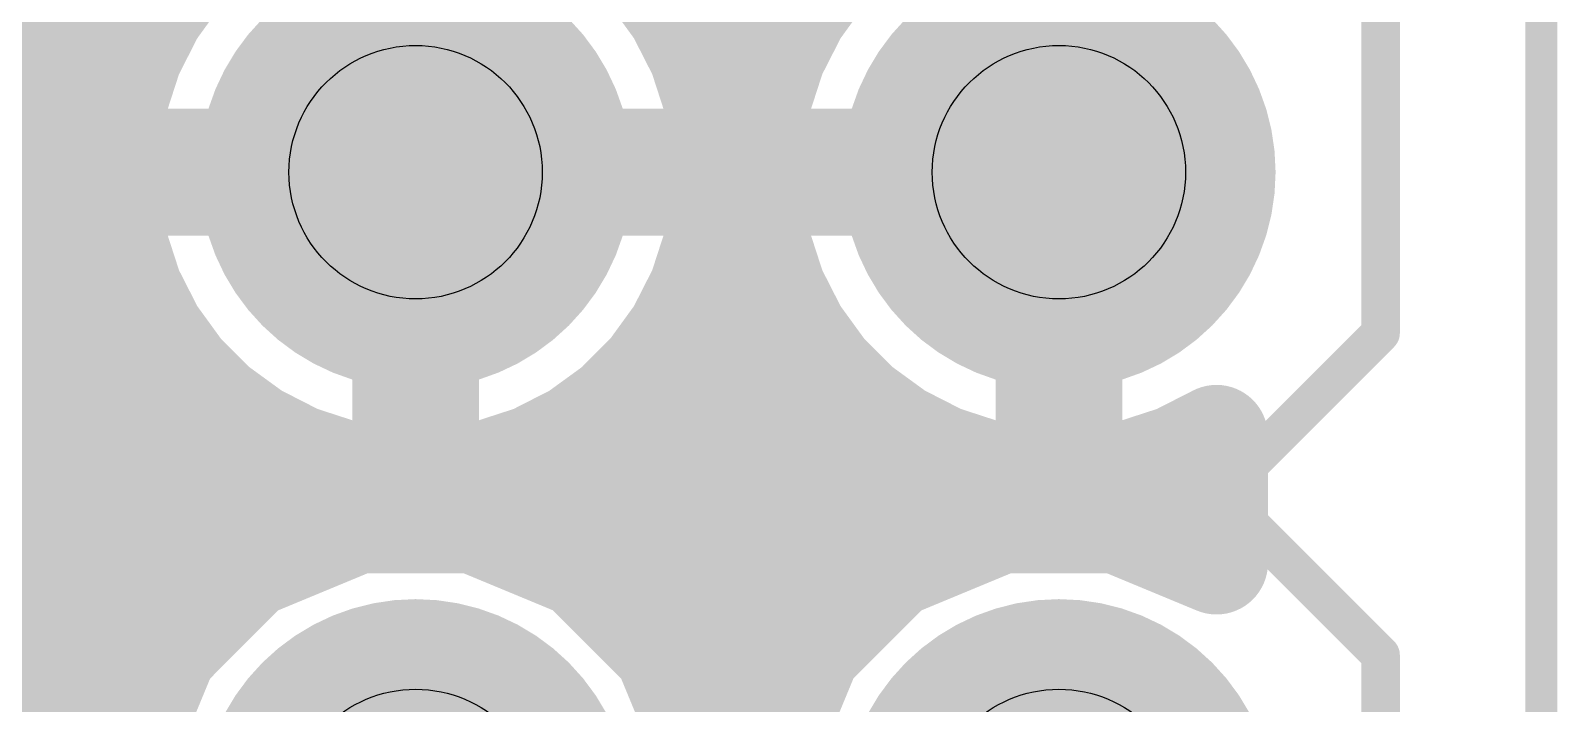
# Model space of a CAD drawing. Extents: x -0.1 to 54.7, y 0 to 86.4.
# Drawn here: x 48.64 to 54.67, y 70.29 to 72.95 of the extents above; entities that cross this region are included whole.
import ezdxf

# ---------------------------------------------------------------- set-up
doc = ezdxf.new("R2010")
doc.units = 0
for name, color, linetype in [('1', 22, 'CONTINUOUS'), ('16', 175, 'CONTINUOUS'), ('17', 82, 'CONTINUOUS'), ('20', 7, 'CONTINUOUS'), ('21', 253, 'CONTINUOUS'), ('29', 253, 'CONTINUOUS'), ('30', 253, 'CONTINUOUS'), ('44', 253, 'CONTINUOUS'), ('51', 253, 'CONTINUOUS')]:
    doc.layers.add(name, color=color, linetype=linetype)

# ---------------------------------------------------------------- blocks, each defined once
blk = doc.blocks.new('RECT')
blk.add_solid([(-0.5, -0.5), (0.5, -0.5), (-0.5, 0.5), (0.5, 0.5)])
blk = doc.blocks.new('ROUNDP')
at = {"const_width": 0.5}
blk.add_lwpolyline([(0, -0.25, 1), (0, 0.25, 1), (0, -0.25)], format="xyb", dxfattribs=at)

msp = doc.modelspace()

# ---------------------------------------------------------------- linework, layer by layer
at = {"layer": '1', "const_width": 0.4064}
for points in [[(50.1182, 72.4368), (50.1182, 73.6012)], [(50.2118, 73.6012), (50.2118, 72.4368)], [(52.6582, 72.4368), (52.6582, 73.6012)], [(52.7518, 73.6012), (52.7518, 72.4368)], [(49.2411, 73.179), (49.1291, 73.0248)], [(51.2009, 73.0248), (51.0889, 73.179)], [(51.7811, 73.179), (51.6691, 73.0248)], [(46.3296, 73.152), (49.2215, 73.152)], [(50.1182, 73.152), (50.2118, 73.152)], [(51.1085, 73.152), (51.7615, 73.152)], [(52.6582, 73.152), (52.7518, 73.152)], [(49.1291, 73.0248), (49.0425, 72.8549)], [(51.2875, 72.8549), (51.2009, 73.0248)], [(51.6691, 73.0248), (51.5825, 72.8549)], [(49.0425, 72.8549), (48.9836, 72.6736)], [(51.3464, 72.6736), (51.2875, 72.8549)], [(51.5825, 72.8549), (51.5236, 72.6736)], [(46.3296, 72.7456), (49.007, 72.7456)], [(50.1182, 72.7456), (50.2118, 72.7456)], [(51.323, 72.7456), (51.547, 72.7456)], [(52.6582, 72.7456), (52.7518, 72.7456)], [(48.9836, 72.6736), (48.9538, 72.4853)], [(51.3762, 72.4853), (51.3464, 72.6736)], [(51.5236, 72.6736), (51.4938, 72.4853)], [(48.9538, 72.4853), (48.9538, 72.4368)], [(51.3762, 72.4368), (51.3762, 72.4853)], [(51.4938, 72.4853), (51.4938, 72.4368)], [(48.9538, 72.4368), (50.1182, 72.4368)], [(50.2118, 72.4368), (50.1182, 72.4368)], [(50.1182, 72.4368), (50.1182, 72.3432)], [(50.2118, 72.3432), (50.2118, 72.4368)], [(50.2118, 72.4368), (51.3762, 72.4368)], [(51.4938, 72.4368), (52.6582, 72.4368)], [(52.7518, 72.4368), (52.6582, 72.4368)], [(52.6582, 72.4368), (52.6582, 72.3432)], [(46.3296, 72.3392), (48.9538, 72.3392)], [(50.1182, 72.3432), (48.9538, 72.3432)], [(48.9538, 72.3432), (48.9538, 72.2947)], [(50.1182, 71.1788), (50.1182, 72.3432)], [(50.1182, 72.3432), (50.2118, 72.3432)], [(50.1182, 72.3392), (50.2118, 72.3392)], [(50.2118, 72.3432), (50.2118, 71.1788)], [(51.3762, 72.3432), (50.2118, 72.3432)], [(51.3762, 72.2947), (51.3762, 72.3432)], [(51.3762, 72.3392), (51.4938, 72.3392)], [(52.6582, 72.3432), (51.4938, 72.3432)], [(51.4938, 72.3432), (51.4938, 72.2947)], [(52.6582, 71.1788), (52.6582, 72.3432)], [(52.6582, 72.3432), (52.7518, 72.3432)], [(52.6582, 72.3392), (52.7518, 72.3392)], [(52.7518, 72.3432), (52.7518, 71.1788)], [(48.9538, 72.2947), (48.9836, 72.1064)], [(51.3464, 72.1064), (51.3762, 72.2947)], [(51.4938, 72.2947), (51.5236, 72.1064)], [(48.9836, 72.1064), (49.0425, 71.9251)], [(51.2875, 71.9251), (51.3464, 72.1064)], [(51.5236, 72.1064), (51.5825, 71.9251)], [(46.3296, 71.9328), (49.04, 71.9328)], [(49.0425, 71.9251), (49.1291, 71.7552)], [(50.1182, 71.9328), (50.2118, 71.9328)], [(51.2009, 71.7552), (51.2875, 71.9251)], [(51.29, 71.9328), (51.58, 71.9328)], [(51.5825, 71.9251), (51.6691, 71.7552)], [(52.6582, 71.9328), (52.7518, 71.9328)], [(49.1291, 71.7552), (49.2411, 71.601)], [(51.0889, 71.601), (51.2009, 71.7552)], [(51.6691, 71.7552), (51.7811, 71.601)], [(49.2411, 71.601), (49.376, 71.4661)], [(50.954, 71.4661), (51.0889, 71.601)], [(51.7811, 71.601), (51.916, 71.4661)], [(46.3296, 71.5264), (49.3157, 71.5264)], [(50.1182, 71.5264), (50.2118, 71.5264)], [(51.0143, 71.5264), (51.8557, 71.5264)], [(52.6582, 71.5264), (52.7518, 71.5264)], [(49.376, 71.4661), (49.5302, 71.3541)], [(50.7998, 71.3541), (50.954, 71.4661)], [(51.916, 71.4661), (52.0702, 71.3541)], [(49.5302, 71.3541), (49.7001, 71.2675)], [(50.6299, 71.2675), (50.7998, 71.3541)], [(52.0702, 71.3541), (52.2401, 71.2675)], [(53.1699, 71.2675), (53.3273, 71.3477)], [(53.3273, 71.3477), (53.3273, 70.8482)], [(49.7001, 71.2675), (49.8814, 71.2086)], [(50.4486, 71.2086), (50.6299, 71.2675)], [(52.2401, 71.2675), (52.4214, 71.2086)], [(52.9886, 71.2086), (53.1699, 71.2675)], [(49.8814, 71.2086), (50.0697, 71.1788)], [(50.2603, 71.1788), (50.4486, 71.2086)], [(52.4214, 71.2086), (52.6097, 71.1788)], [(52.8003, 71.1788), (52.9886, 71.2086)], [(46.3296, 71.12), (53.3273, 71.12)], [(50.0697, 71.1788), (50.1182, 71.1788)], [(50.2118, 71.1788), (50.2603, 71.1788)], [(52.6097, 71.1788), (52.6582, 71.1788)], [(52.7518, 71.1788), (52.8003, 71.1788)], [(49.9342, 71.0104), (49.5077, 70.8337)], [(50.3958, 71.0104), (49.9342, 71.0104)], [(50.8223, 70.8337), (50.3958, 71.0104)], [(52.4742, 71.0104), (52.0477, 70.8337)], [(52.9358, 71.0104), (52.4742, 71.0104)], [(53.3273, 70.8482), (52.9358, 71.0104)], [(49.5077, 70.8337), (49.1813, 70.5073)], [(51.1487, 70.5073), (50.8223, 70.8337)], [(52.0477, 70.8337), (51.7213, 70.5073)], [(46.3296, 70.7136), (49.3875, 70.7136)], [(50.9425, 70.7136), (51.9275, 70.7136)], [(49.1813, 70.5073), (49.0046, 70.0808)], [(51.3254, 70.0808), (51.1487, 70.5073)], [(51.7213, 70.5073), (51.5446, 70.0808)], [(46.3296, 70.3072), (49.0984, 70.3072)], [(51.2316, 70.3072), (51.6384, 70.3072)]]:
    msp.add_lwpolyline(points, dxfattribs=at)
at = {"layer": '1', "const_width": 0.2032}
for points in [[(49.2215, 73.0504, 1), (49.2215, 73.2536)], [(50.1182, 73.2536, 1), (50.1182, 73.0504)], [(50.2118, 73.0504, 1), (50.2118, 73.2536)], [(51.1085, 73.2536, 1), (51.1085, 73.0504)], [(51.7615, 73.0504, 1), (51.7615, 73.2536)], [(52.6582, 73.2536, 1), (52.6582, 73.0504)], [(52.7518, 73.0504, 1), (52.7518, 73.2536)], [(49.2196, 72.9787, 1), (49.0386, 73.0709)], [(51.2914, 73.0709, 1), (51.1104, 72.9787)], [(51.7596, 72.9787, 1), (51.5786, 73.0709)], [(49.0469, 73.0845, 1), (49.2113, 72.9651)], [(51.1187, 72.9651, 1), (51.2831, 73.0845)], [(51.5869, 73.0845, 1), (51.7513, 72.9651)], [(49.1392, 72.8235, 1), (48.9459, 72.8863)], [(51.3841, 72.8863, 1), (51.1908, 72.8235)], [(51.6792, 72.8235, 1), (51.4859, 72.8863)], [(48.952, 72.9011, 1), (49.1331, 72.8088)], [(51.1969, 72.8088, 1), (51.378, 72.9011)], [(51.492, 72.9011, 1), (51.6731, 72.8088)], [(49.007, 72.644, 1), (49.007, 72.8472)], [(50.1182, 72.8472, 1), (50.1182, 72.644)], [(50.2118, 72.644, 1), (50.2118, 72.8472)], [(51.323, 72.8472, 1), (51.323, 72.644)], [(51.547, 72.644, 1), (51.547, 72.8472)], [(52.6582, 72.8472, 1), (52.6582, 72.644)], [(52.7518, 72.644, 1), (52.7518, 72.8472)], [(49.084, 72.6577, 1), (48.8833, 72.6895)], [(51.4467, 72.6895, 1), (51.246, 72.6577)], [(51.624, 72.6577, 1), (51.4233, 72.6895)], [(48.887, 72.705, 1), (49.0803, 72.6422)], [(51.2497, 72.6422, 1), (51.443, 72.705)], [(51.427, 72.705, 1), (51.6203, 72.6422)], [(49.0554, 72.4853, 1), (48.8522, 72.4853)], [(51.4778, 72.4853, 1), (51.2746, 72.4853)], [(51.5954, 72.4853, 1), (51.3922, 72.4853)], [(48.9538, 72.5384, 1), (48.9538, 72.3352)], [(48.8535, 72.5012, 1), (49.0541, 72.4694)], [(50.1182, 72.5384, 1), (50.1182, 72.3352)], [(50.2198, 72.4368, 1), (50.0166, 72.4368)], [(50.3134, 72.4368, 1), (50.1102, 72.4368)], [(50.2118, 72.5384, 1), (50.2118, 72.3352)], [(50.1182, 72.3352, 1), (50.1182, 72.5384)], [(50.2118, 72.3352, 1), (50.2118, 72.5384)], [(51.2758, 72.4694, 1), (51.4765, 72.5012)], [(51.3762, 72.3352, 1), (51.3762, 72.5384)], [(51.4938, 72.5384, 1), (51.4938, 72.3352)], [(51.3935, 72.5012, 1), (51.5941, 72.4694)], [(52.6582, 72.5384, 1), (52.6582, 72.3352)], [(52.7598, 72.4368, 1), (52.5566, 72.4368)], [(52.6582, 72.3352, 1), (52.6582, 72.5384)], [(52.7518, 72.3352, 1), (52.7518, 72.5384)], [(48.9538, 72.4448, 1), (48.9538, 72.2416)], [(49.0554, 72.3432, 1), (48.8522, 72.3432)], [(48.8522, 72.4368, 1), (49.0554, 72.4368)], [(48.9538, 72.2376, 1), (48.9538, 72.4408)], [(50.2198, 72.3432, 1), (50.0166, 72.3432)], [(50.1182, 72.4448, 1), (50.1182, 72.2416)], [(50.1182, 72.4408, 1), (50.1182, 72.2376)], [(50.0166, 72.4368, 1), (50.2198, 72.4368)], [(50.3134, 72.3432, 1), (50.1102, 72.3432)], [(50.2118, 72.4448, 1), (50.2118, 72.2416)], [(50.1102, 72.4368, 1), (50.3134, 72.4368)], [(50.1182, 72.2416, 1), (50.1182, 72.4448)], [(50.2118, 72.2416, 1), (50.2118, 72.4448)], [(50.2118, 72.2376, 1), (50.2118, 72.4408)], [(51.4778, 72.3432, 1), (51.2746, 72.3432)], [(51.3762, 72.4408, 1), (51.3762, 72.2376)], [(51.2746, 72.4368, 1), (51.4778, 72.4368)], [(51.3762, 72.2416, 1), (51.3762, 72.4448)], [(51.4938, 72.4448, 1), (51.4938, 72.2416)], [(51.5954, 72.3432, 1), (51.3922, 72.3432)], [(51.3922, 72.4368, 1), (51.5954, 72.4368)], [(51.4938, 72.2376, 1), (51.4938, 72.4408)], [(52.7598, 72.3432, 1), (52.5566, 72.3432)], [(52.6582, 72.4448, 1), (52.6582, 72.2416)], [(52.6582, 72.4408, 1), (52.6582, 72.2376)], [(52.5566, 72.4368, 1), (52.7598, 72.4368)], [(52.8534, 72.3432, 1), (52.6502, 72.3432)], [(52.6502, 72.4368, 1), (52.8534, 72.4368)], [(52.6582, 72.2416, 1), (52.6582, 72.4448)], [(52.7518, 72.2416, 1), (52.7518, 72.4448)], [(52.7518, 72.2376, 1), (52.7518, 72.4408)], [(49.0541, 72.3106, 1), (48.8535, 72.2788)], [(51.4765, 72.2788, 1), (51.2758, 72.3106)], [(51.5941, 72.3106, 1), (51.3935, 72.2788)], [(50.0166, 72.3432, 1), (50.2198, 72.3432)], [(50.1102, 72.3432, 1), (50.3134, 72.3432)], [(52.5566, 72.3432, 1), (52.7598, 72.3432)], [(48.8522, 72.2947, 1), (49.0554, 72.2947)], [(51.2746, 72.2947, 1), (51.4778, 72.2947)], [(51.3922, 72.2947, 1), (51.5954, 72.2947)], [(49.0803, 72.1378, 1), (48.887, 72.075)], [(51.443, 72.075, 1), (51.2497, 72.1378)], [(51.6203, 72.1378, 1), (51.427, 72.075)], [(48.8833, 72.0905, 1), (49.084, 72.1223)], [(51.246, 72.1223, 1), (51.4467, 72.0905)], [(51.4233, 72.0905, 1), (51.624, 72.1223)], [(49.1331, 71.9712, 1), (48.952, 71.8789)], [(49.04, 71.8312, 1), (49.04, 72.0344)], [(50.1182, 72.0344, 1), (50.1182, 71.8312)], [(50.2118, 71.8312, 1), (50.2118, 72.0344)], [(51.29, 72.0344, 1), (51.29, 71.8312)], [(51.378, 71.8789, 1), (51.1969, 71.9712)], [(51.6731, 71.9712, 1), (51.492, 71.8789)], [(51.58, 71.8312, 1), (51.58, 72.0344)], [(52.6582, 72.0344, 1), (52.6582, 71.8312)], [(52.7518, 71.8312, 1), (52.7518, 72.0344)], [(48.9459, 71.8937, 1), (49.1392, 71.9565)], [(51.1908, 71.9565, 1), (51.3841, 71.8937)], [(51.4859, 71.8937, 1), (51.6792, 71.9565)], [(49.2113, 71.8149, 1), (49.0469, 71.6955)], [(51.2831, 71.6955, 1), (51.1187, 71.8149)], [(51.7513, 71.8149, 1), (51.5869, 71.6955)], [(49.0386, 71.7091, 1), (49.2196, 71.8013)], [(51.1104, 71.8013, 1), (51.2914, 71.7091)], [(51.5786, 71.7091, 1), (51.7596, 71.8013)], [(49.313, 71.6728, 1), (49.1693, 71.5291)], [(49.159, 71.5412, 1), (49.3233, 71.6607)], [(51.0067, 71.6607, 1), (51.171, 71.5412)], [(51.1607, 71.5291, 1), (51.017, 71.6728)], [(51.853, 71.6728, 1), (51.7093, 71.5291)], [(51.699, 71.5412, 1), (51.8633, 71.6607)], [(49.3157, 71.4248, 1), (49.3157, 71.628)], [(50.1182, 71.628, 1), (50.1182, 71.4248)], [(50.2118, 71.4248, 1), (50.2118, 71.628)], [(51.0143, 71.628, 1), (51.0143, 71.4248)], [(51.8557, 71.4248, 1), (51.8557, 71.628)], [(52.6582, 71.628, 1), (52.6582, 71.4248)], [(52.7518, 71.4248, 1), (52.7518, 71.628)], [(49.4357, 71.5483, 1), (49.3162, 71.384)], [(49.3041, 71.3943, 1), (49.4478, 71.538)], [(50.8822, 71.538, 1), (51.0259, 71.3943)], [(51.0138, 71.384, 1), (50.8943, 71.5483)], [(51.9757, 71.5483, 1), (51.8562, 71.384)], [(51.8441, 71.3943, 1), (51.9878, 71.538)], [(49.5763, 71.4446, 1), (49.4841, 71.2636)], [(49.4705, 71.2719, 1), (49.5899, 71.4363)], [(50.7401, 71.4363, 1), (50.8595, 71.2719)], [(50.8459, 71.2636, 1), (50.7537, 71.4446)], [(52.1163, 71.4446, 1), (52.0241, 71.2636)], [(52.0105, 71.2719, 1), (52.1299, 71.4363)], [(53.4289, 71.3477, 1), (53.2257, 71.3477)], [(53.3734, 71.2572, 1), (53.2812, 71.4382)], [(49.7315, 71.3642, 1), (49.6687, 71.1709)], [(49.6539, 71.177, 1), (49.7462, 71.3581)], [(50.5838, 71.3581, 1), (50.6761, 71.177)], [(50.6613, 71.1709, 1), (50.5985, 71.3642)], [(52.2715, 71.3642, 1), (52.2087, 71.1709)], [(52.1939, 71.177, 1), (52.2862, 71.3581)], [(53.1238, 71.3581, 1), (53.2161, 71.177)], [(53.2013, 71.1709, 1), (53.1385, 71.3642)], [(49.8973, 71.309, 1), (49.8655, 71.1083)], [(49.85, 71.112, 1), (49.9128, 71.3053)], [(50.4172, 71.3053, 1), (50.48, 71.112)], [(50.4645, 71.1083, 1), (50.4327, 71.309)], [(52.4373, 71.309, 1), (52.4055, 71.1083)], [(52.39, 71.112, 1), (52.4528, 71.3053)], [(52.9572, 71.3053, 1), (53.02, 71.112)], [(53.0045, 71.1083, 1), (52.9727, 71.309)], [(50.0697, 71.2804, 1), (50.0697, 71.0772)], [(50.0538, 71.0785, 1), (50.0856, 71.2791)], [(50.2118, 71.2804, 1), (50.2118, 71.0772)], [(50.1182, 71.0772, 1), (50.1182, 71.2804)], [(50.2444, 71.2791, 1), (50.2762, 71.0785)], [(50.2603, 71.0772, 1), (50.2603, 71.2804)], [(52.6097, 71.2804, 1), (52.6097, 71.0772)], [(52.5938, 71.0785, 1), (52.6256, 71.2791)], [(52.7518, 71.2804, 1), (52.7518, 71.0772)], [(52.6582, 71.0772, 1), (52.6582, 71.2804)], [(52.7844, 71.2791, 1), (52.8162, 71.0785)], [(52.8003, 71.0772, 1), (52.8003, 71.2804)], [(53.3273, 71.0184, 1), (53.3273, 71.2216)], [(50.0166, 71.1788, 1), (50.2198, 71.1788)], [(50.1102, 71.1788, 1), (50.3134, 71.1788)], [(52.5566, 71.1788, 1), (52.7598, 71.1788)], [(52.6502, 71.1788, 1), (52.8534, 71.1788)], [(49.9342, 71.112, 1), (49.9342, 70.9088)], [(49.9731, 70.9165, 1), (49.8953, 71.1043)], [(50.4347, 71.1043, 1), (50.3569, 70.9165)], [(50.3958, 70.9088, 1), (50.3958, 71.112)], [(52.4742, 71.112, 1), (52.4742, 70.9088)], [(52.5131, 70.9165, 1), (52.4353, 71.1043)], [(52.9747, 71.1043, 1), (52.8969, 70.9165)], [(52.9358, 70.9088, 1), (52.9358, 71.112)], [(49.4688, 70.9276, 1), (49.5466, 70.7399)], [(49.5795, 70.7619, 1), (49.4358, 70.9056)], [(50.8942, 70.9056, 1), (50.7505, 70.7619)], [(50.7834, 70.7399, 1), (50.8612, 70.9276)], [(52.0088, 70.9276, 1), (52.0866, 70.7399)], [(52.1195, 70.7619, 1), (51.9758, 70.9056)], [(53.2884, 70.7544, 1), (53.3662, 70.9421)], [(49.3875, 70.612, 1), (49.3875, 70.8152)], [(50.9425, 70.8152, 1), (50.9425, 70.612)], [(51.9275, 70.612, 1), (51.9275, 70.8152)], [(53.2257, 70.8482, 1), (53.4289, 70.8482)], [(49.1094, 70.5792, 1), (49.2531, 70.4355)], [(49.2751, 70.4684, 1), (49.0874, 70.5462)], [(51.2426, 70.5462, 1), (51.0549, 70.4684)], [(51.0769, 70.4355, 1), (51.2206, 70.5792)], [(51.6494, 70.5792, 1), (51.7931, 70.4355)], [(51.8151, 70.4684, 1), (51.6274, 70.5462)], [(49.0984, 70.2056, 1), (49.0984, 70.4088)], [(51.2316, 70.4088, 1), (51.2316, 70.2056)], [(51.6384, 70.2056, 1), (51.6384, 70.4088)]]:
    msp.add_lwpolyline(points, format="xyb", dxfattribs=at)
at = {"layer": '16', "const_width": 0.4064}
for points in [[(50.1182, 72.4368), (50.1182, 73.6012)], [(50.2118, 73.6012), (50.2118, 72.4368)], [(52.6582, 72.4368), (52.6582, 73.6012)], [(52.7518, 73.6012), (52.7518, 72.4368)], [(49.2411, 73.179), (49.1291, 73.0248)], [(51.2009, 73.0248), (51.0889, 73.179)], [(51.7811, 73.179), (51.6691, 73.0248)], [(45.0596, 73.152), (49.2215, 73.152)], [(50.1182, 73.152), (50.2118, 73.152)], [(51.1085, 73.152), (51.7615, 73.152)], [(52.6582, 73.152), (52.7518, 73.152)], [(49.1291, 73.0248), (49.0425, 72.8549)], [(51.2875, 72.8549), (51.2009, 73.0248)], [(51.6691, 73.0248), (51.5825, 72.8549)], [(49.0425, 72.8549), (48.9836, 72.6736)], [(51.3464, 72.6736), (51.2875, 72.8549)], [(51.5825, 72.8549), (51.5236, 72.6736)], [(45.0596, 72.7456), (49.007, 72.7456)], [(50.1182, 72.7456), (50.2118, 72.7456)], [(51.323, 72.7456), (51.547, 72.7456)], [(52.6582, 72.7456), (52.7518, 72.7456)], [(48.9836, 72.6736), (48.9538, 72.4853)], [(51.3762, 72.4853), (51.3464, 72.6736)], [(51.5236, 72.6736), (51.4938, 72.4853)], [(48.9538, 72.4853), (48.9538, 72.4368)], [(51.3762, 72.4368), (51.3762, 72.4853)], [(51.4938, 72.4853), (51.4938, 72.4368)], [(48.9538, 72.4368), (50.1182, 72.4368)], [(50.2118, 72.4368), (50.1182, 72.4368)], [(50.1182, 72.4368), (50.1182, 72.3432)], [(50.2118, 72.3432), (50.2118, 72.4368)], [(50.2118, 72.4368), (51.3762, 72.4368)], [(51.4938, 72.4368), (52.6582, 72.4368)], [(52.7518, 72.4368), (52.6582, 72.4368)], [(52.6582, 72.4368), (52.6582, 72.3432)], [(45.0596, 72.3392), (48.9538, 72.3392)], [(50.1182, 72.3432), (48.9538, 72.3432)], [(48.9538, 72.3432), (48.9538, 72.2947)], [(50.1182, 71.1788), (50.1182, 72.3432)], [(50.1182, 72.3432), (50.2118, 72.3432)], [(50.1182, 72.3392), (50.2118, 72.3392)], [(50.2118, 72.3432), (50.2118, 71.1788)], [(51.3762, 72.3432), (50.2118, 72.3432)], [(51.3762, 72.2947), (51.3762, 72.3432)], [(51.3762, 72.3392), (51.4938, 72.3392)], [(52.6582, 72.3432), (51.4938, 72.3432)], [(51.4938, 72.3432), (51.4938, 72.2947)], [(52.6582, 71.1788), (52.6582, 72.3432)], [(52.6582, 72.3432), (52.7518, 72.3432)], [(52.6582, 72.3392), (52.7518, 72.3392)], [(52.7518, 72.3432), (52.7518, 71.1788)], [(48.9538, 72.2947), (48.9836, 72.1064)], [(51.3464, 72.1064), (51.3762, 72.2947)], [(51.4938, 72.2947), (51.5236, 72.1064)], [(48.9836, 72.1064), (49.0425, 71.9251)], [(51.2875, 71.9251), (51.3464, 72.1064)], [(51.5236, 72.1064), (51.5825, 71.9251)], [(45.0596, 71.9328), (49.04, 71.9328)], [(49.0425, 71.9251), (49.1291, 71.7552)], [(50.1182, 71.9328), (50.2118, 71.9328)], [(51.2009, 71.7552), (51.2875, 71.9251)], [(51.29, 71.9328), (51.58, 71.9328)], [(51.5825, 71.9251), (51.6691, 71.7552)], [(52.6582, 71.9328), (52.7518, 71.9328)], [(49.1291, 71.7552), (49.2411, 71.601)], [(51.0889, 71.601), (51.2009, 71.7552)], [(51.6691, 71.7552), (51.7811, 71.601)], [(49.2411, 71.601), (49.376, 71.4661)], [(50.954, 71.4661), (51.0889, 71.601)], [(51.7811, 71.601), (51.916, 71.4661)], [(45.0596, 71.5264), (49.3157, 71.5264)], [(50.1182, 71.5264), (50.2118, 71.5264)], [(51.0143, 71.5264), (51.8557, 71.5264)], [(52.6582, 71.5264), (52.7518, 71.5264)], [(49.376, 71.4661), (49.5302, 71.3541)], [(50.7998, 71.3541), (50.954, 71.4661)], [(51.916, 71.4661), (52.0702, 71.3541)], [(49.5302, 71.3541), (49.7001, 71.2675)], [(50.6299, 71.2675), (50.7998, 71.3541)], [(52.0702, 71.3541), (52.2401, 71.2675)], [(53.1699, 71.2675), (53.3273, 71.3477)], [(53.3273, 71.3477), (53.3273, 70.8482)], [(49.7001, 71.2675), (49.8814, 71.2086)], [(50.4486, 71.2086), (50.6299, 71.2675)], [(52.2401, 71.2675), (52.4214, 71.2086)], [(52.9886, 71.2086), (53.1699, 71.2675)], [(49.8814, 71.2086), (50.0697, 71.1788)], [(50.2603, 71.1788), (50.4486, 71.2086)], [(52.4214, 71.2086), (52.6097, 71.1788)], [(52.8003, 71.1788), (52.9886, 71.2086)], [(45.0596, 71.12), (53.3273, 71.12)], [(50.0697, 71.1788), (50.1182, 71.1788)], [(50.2118, 71.1788), (50.2603, 71.1788)], [(52.6097, 71.1788), (52.6582, 71.1788)], [(52.7518, 71.1788), (52.8003, 71.1788)], [(49.9342, 71.0104), (49.5077, 70.8337)], [(50.3958, 71.0104), (49.9342, 71.0104)], [(50.8223, 70.8337), (50.3958, 71.0104)], [(52.4742, 71.0104), (52.0477, 70.8337)], [(52.9358, 71.0104), (52.4742, 71.0104)], [(53.3273, 70.8482), (52.9358, 71.0104)], [(49.5077, 70.8337), (49.1813, 70.5073)], [(51.1487, 70.5073), (50.8223, 70.8337)], [(52.0477, 70.8337), (51.7213, 70.5073)], [(45.0596, 70.7136), (49.3875, 70.7136)], [(50.9425, 70.7136), (51.9275, 70.7136)], [(49.1813, 70.5073), (49.0046, 70.0808)], [(51.3254, 70.0808), (51.1487, 70.5073)], [(51.7213, 70.5073), (51.5446, 70.0808)], [(45.0596, 70.3072), (49.0984, 70.3072)], [(51.2316, 70.3072), (51.6384, 70.3072)]]:
    msp.add_lwpolyline(points, dxfattribs=at)
at = {"layer": '16', "const_width": 0.2032}
for points in [[(49.2215, 73.0504, 1), (49.2215, 73.2536)], [(50.1182, 73.2536, 1), (50.1182, 73.0504)], [(50.2118, 73.0504, 1), (50.2118, 73.2536)], [(51.1085, 73.2536, 1), (51.1085, 73.0504)], [(51.7615, 73.0504, 1), (51.7615, 73.2536)], [(52.6582, 73.2536, 1), (52.6582, 73.0504)], [(52.7518, 73.0504, 1), (52.7518, 73.2536)], [(49.2196, 72.9787, 1), (49.0386, 73.0709)], [(51.2914, 73.0709, 1), (51.1104, 72.9787)], [(51.7596, 72.9787, 1), (51.5786, 73.0709)], [(49.0469, 73.0845, 1), (49.2113, 72.9651)], [(51.1187, 72.9651, 1), (51.2831, 73.0845)], [(51.5869, 73.0845, 1), (51.7513, 72.9651)], [(49.1392, 72.8235, 1), (48.9459, 72.8863)], [(51.3841, 72.8863, 1), (51.1908, 72.8235)], [(51.6792, 72.8235, 1), (51.4859, 72.8863)], [(48.952, 72.9011, 1), (49.1331, 72.8088)], [(51.1969, 72.8088, 1), (51.378, 72.9011)], [(51.492, 72.9011, 1), (51.6731, 72.8088)], [(49.007, 72.644, 1), (49.007, 72.8472)], [(50.1182, 72.8472, 1), (50.1182, 72.644)], [(50.2118, 72.644, 1), (50.2118, 72.8472)], [(51.323, 72.8472, 1), (51.323, 72.644)], [(51.547, 72.644, 1), (51.547, 72.8472)], [(52.6582, 72.8472, 1), (52.6582, 72.644)], [(52.7518, 72.644, 1), (52.7518, 72.8472)], [(49.084, 72.6577, 1), (48.8833, 72.6895)], [(51.4467, 72.6895, 1), (51.246, 72.6577)], [(51.624, 72.6577, 1), (51.4233, 72.6895)], [(48.887, 72.705, 1), (49.0803, 72.6422)], [(51.2497, 72.6422, 1), (51.443, 72.705)], [(51.427, 72.705, 1), (51.6203, 72.6422)], [(49.0554, 72.4853, 1), (48.8522, 72.4853)], [(51.4778, 72.4853, 1), (51.2746, 72.4853)], [(51.5954, 72.4853, 1), (51.3922, 72.4853)], [(48.9538, 72.5384, 1), (48.9538, 72.3352)], [(48.8535, 72.5012, 1), (49.0541, 72.4694)], [(50.1182, 72.5384, 1), (50.1182, 72.3352)], [(50.2198, 72.4368, 1), (50.0166, 72.4368)], [(50.3134, 72.4368, 1), (50.1102, 72.4368)], [(50.2118, 72.5384, 1), (50.2118, 72.3352)], [(50.1182, 72.3352, 1), (50.1182, 72.5384)], [(50.2118, 72.3352, 1), (50.2118, 72.5384)], [(51.2758, 72.4694, 1), (51.4765, 72.5012)], [(51.3762, 72.3352, 1), (51.3762, 72.5384)], [(51.4938, 72.5384, 1), (51.4938, 72.3352)], [(51.3935, 72.5012, 1), (51.5941, 72.4694)], [(52.6582, 72.5384, 1), (52.6582, 72.3352)], [(52.7598, 72.4368, 1), (52.5566, 72.4368)], [(52.6582, 72.3352, 1), (52.6582, 72.5384)], [(52.7518, 72.3352, 1), (52.7518, 72.5384)], [(48.9538, 72.4448, 1), (48.9538, 72.2416)], [(49.0554, 72.3432, 1), (48.8522, 72.3432)], [(48.8522, 72.4368, 1), (49.0554, 72.4368)], [(48.9538, 72.2376, 1), (48.9538, 72.4408)], [(50.2198, 72.3432, 1), (50.0166, 72.3432)], [(50.1182, 72.4448, 1), (50.1182, 72.2416)], [(50.1182, 72.4408, 1), (50.1182, 72.2376)], [(50.0166, 72.4368, 1), (50.2198, 72.4368)], [(50.3134, 72.3432, 1), (50.1102, 72.3432)], [(50.2118, 72.4448, 1), (50.2118, 72.2416)], [(50.1102, 72.4368, 1), (50.3134, 72.4368)], [(50.1182, 72.2416, 1), (50.1182, 72.4448)], [(50.2118, 72.2416, 1), (50.2118, 72.4448)], [(50.2118, 72.2376, 1), (50.2118, 72.4408)], [(51.4778, 72.3432, 1), (51.2746, 72.3432)], [(51.3762, 72.4408, 1), (51.3762, 72.2376)], [(51.2746, 72.4368, 1), (51.4778, 72.4368)], [(51.3762, 72.2416, 1), (51.3762, 72.4448)], [(51.4938, 72.4448, 1), (51.4938, 72.2416)], [(51.5954, 72.3432, 1), (51.3922, 72.3432)], [(51.3922, 72.4368, 1), (51.5954, 72.4368)], [(51.4938, 72.2376, 1), (51.4938, 72.4408)], [(52.7598, 72.3432, 1), (52.5566, 72.3432)], [(52.6582, 72.4448, 1), (52.6582, 72.2416)], [(52.6582, 72.4408, 1), (52.6582, 72.2376)], [(52.5566, 72.4368, 1), (52.7598, 72.4368)], [(52.8534, 72.3432, 1), (52.6502, 72.3432)], [(52.6502, 72.4368, 1), (52.8534, 72.4368)], [(52.6582, 72.2416, 1), (52.6582, 72.4448)], [(52.7518, 72.2416, 1), (52.7518, 72.4448)], [(52.7518, 72.2376, 1), (52.7518, 72.4408)], [(49.0541, 72.3106, 1), (48.8535, 72.2788)], [(51.4765, 72.2788, 1), (51.2758, 72.3106)], [(51.5941, 72.3106, 1), (51.3935, 72.2788)], [(50.0166, 72.3432, 1), (50.2198, 72.3432)], [(50.1102, 72.3432, 1), (50.3134, 72.3432)], [(52.5566, 72.3432, 1), (52.7598, 72.3432)], [(48.8522, 72.2947, 1), (49.0554, 72.2947)], [(51.2746, 72.2947, 1), (51.4778, 72.2947)], [(51.3922, 72.2947, 1), (51.5954, 72.2947)], [(49.0803, 72.1378, 1), (48.887, 72.075)], [(51.443, 72.075, 1), (51.2497, 72.1378)], [(51.6203, 72.1378, 1), (51.427, 72.075)], [(48.8833, 72.0905, 1), (49.084, 72.1223)], [(51.246, 72.1223, 1), (51.4467, 72.0905)], [(51.4233, 72.0905, 1), (51.624, 72.1223)], [(49.1331, 71.9712, 1), (48.952, 71.8789)], [(49.04, 71.8312, 1), (49.04, 72.0344)], [(50.1182, 72.0344, 1), (50.1182, 71.8312)], [(50.2118, 71.8312, 1), (50.2118, 72.0344)], [(51.29, 72.0344, 1), (51.29, 71.8312)], [(51.378, 71.8789, 1), (51.1969, 71.9712)], [(51.6731, 71.9712, 1), (51.492, 71.8789)], [(51.58, 71.8312, 1), (51.58, 72.0344)], [(52.6582, 72.0344, 1), (52.6582, 71.8312)], [(52.7518, 71.8312, 1), (52.7518, 72.0344)], [(48.9459, 71.8937, 1), (49.1392, 71.9565)], [(51.1908, 71.9565, 1), (51.3841, 71.8937)], [(51.4859, 71.8937, 1), (51.6792, 71.9565)], [(49.2113, 71.8149, 1), (49.0469, 71.6955)], [(51.2831, 71.6955, 1), (51.1187, 71.8149)], [(51.7513, 71.8149, 1), (51.5869, 71.6955)], [(49.0386, 71.7091, 1), (49.2196, 71.8013)], [(51.1104, 71.8013, 1), (51.2914, 71.7091)], [(51.5786, 71.7091, 1), (51.7596, 71.8013)], [(49.313, 71.6728, 1), (49.1693, 71.5291)], [(49.159, 71.5412, 1), (49.3233, 71.6607)], [(51.0067, 71.6607, 1), (51.171, 71.5412)], [(51.1607, 71.5291, 1), (51.017, 71.6728)], [(51.853, 71.6728, 1), (51.7093, 71.5291)], [(51.699, 71.5412, 1), (51.8633, 71.6607)], [(49.3157, 71.4248, 1), (49.3157, 71.628)], [(50.1182, 71.628, 1), (50.1182, 71.4248)], [(50.2118, 71.4248, 1), (50.2118, 71.628)], [(51.0143, 71.628, 1), (51.0143, 71.4248)], [(51.8557, 71.4248, 1), (51.8557, 71.628)], [(52.6582, 71.628, 1), (52.6582, 71.4248)], [(52.7518, 71.4248, 1), (52.7518, 71.628)], [(49.4357, 71.5483, 1), (49.3162, 71.384)], [(49.3041, 71.3943, 1), (49.4478, 71.538)], [(50.8822, 71.538, 1), (51.0259, 71.3943)], [(51.0138, 71.384, 1), (50.8943, 71.5483)], [(51.9757, 71.5483, 1), (51.8562, 71.384)], [(51.8441, 71.3943, 1), (51.9878, 71.538)], [(49.5763, 71.4446, 1), (49.4841, 71.2636)], [(49.4705, 71.2719, 1), (49.5899, 71.4363)], [(50.7401, 71.4363, 1), (50.8595, 71.2719)], [(50.8459, 71.2636, 1), (50.7537, 71.4446)], [(52.1163, 71.4446, 1), (52.0241, 71.2636)], [(52.0105, 71.2719, 1), (52.1299, 71.4363)], [(53.4289, 71.3477, 1), (53.2257, 71.3477)], [(53.3734, 71.2572, 1), (53.2812, 71.4382)], [(49.7315, 71.3642, 1), (49.6687, 71.1709)], [(49.6539, 71.177, 1), (49.7462, 71.3581)], [(50.5838, 71.3581, 1), (50.6761, 71.177)], [(50.6613, 71.1709, 1), (50.5985, 71.3642)], [(52.2715, 71.3642, 1), (52.2087, 71.1709)], [(52.1939, 71.177, 1), (52.2862, 71.3581)], [(53.1238, 71.3581, 1), (53.2161, 71.177)], [(53.2013, 71.1709, 1), (53.1385, 71.3642)], [(49.8973, 71.309, 1), (49.8655, 71.1083)], [(49.85, 71.112, 1), (49.9128, 71.3053)], [(50.4172, 71.3053, 1), (50.48, 71.112)], [(50.4645, 71.1083, 1), (50.4327, 71.309)], [(52.4373, 71.309, 1), (52.4055, 71.1083)], [(52.39, 71.112, 1), (52.4528, 71.3053)], [(52.9572, 71.3053, 1), (53.02, 71.112)], [(53.0045, 71.1083, 1), (52.9727, 71.309)], [(50.0697, 71.2804, 1), (50.0697, 71.0772)], [(50.0538, 71.0785, 1), (50.0856, 71.2791)], [(50.2118, 71.2804, 1), (50.2118, 71.0772)], [(50.1182, 71.0772, 1), (50.1182, 71.2804)], [(50.2444, 71.2791, 1), (50.2762, 71.0785)], [(50.2603, 71.0772, 1), (50.2603, 71.2804)], [(52.6097, 71.2804, 1), (52.6097, 71.0772)], [(52.5938, 71.0785, 1), (52.6256, 71.2791)], [(52.7518, 71.2804, 1), (52.7518, 71.0772)], [(52.6582, 71.0772, 1), (52.6582, 71.2804)], [(52.7844, 71.2791, 1), (52.8162, 71.0785)], [(52.8003, 71.0772, 1), (52.8003, 71.2804)], [(53.3273, 71.0184, 1), (53.3273, 71.2216)], [(50.0166, 71.1788, 1), (50.2198, 71.1788)], [(50.1102, 71.1788, 1), (50.3134, 71.1788)], [(52.5566, 71.1788, 1), (52.7598, 71.1788)], [(52.6502, 71.1788, 1), (52.8534, 71.1788)], [(49.9342, 71.112, 1), (49.9342, 70.9088)], [(49.9731, 70.9165, 1), (49.8953, 71.1043)], [(50.4347, 71.1043, 1), (50.3569, 70.9165)], [(50.3958, 70.9088, 1), (50.3958, 71.112)], [(52.4742, 71.112, 1), (52.4742, 70.9088)], [(52.5131, 70.9165, 1), (52.4353, 71.1043)], [(52.9747, 71.1043, 1), (52.8969, 70.9165)], [(52.9358, 70.9088, 1), (52.9358, 71.112)], [(49.4688, 70.9276, 1), (49.5466, 70.7399)], [(49.5795, 70.7619, 1), (49.4358, 70.9056)], [(50.8942, 70.9056, 1), (50.7505, 70.7619)], [(50.7834, 70.7399, 1), (50.8612, 70.9276)], [(52.0088, 70.9276, 1), (52.0866, 70.7399)], [(52.1195, 70.7619, 1), (51.9758, 70.9056)], [(53.2884, 70.7544, 1), (53.3662, 70.9421)], [(49.3875, 70.612, 1), (49.3875, 70.8152)], [(50.9425, 70.8152, 1), (50.9425, 70.612)], [(51.9275, 70.612, 1), (51.9275, 70.8152)], [(53.2257, 70.8482, 1), (53.4289, 70.8482)], [(49.1094, 70.5792, 1), (49.2531, 70.4355)], [(49.2751, 70.4684, 1), (49.0874, 70.5462)], [(51.2426, 70.5462, 1), (51.0549, 70.4684)], [(51.0769, 70.4355, 1), (51.2206, 70.5792)], [(51.6494, 70.5792, 1), (51.7931, 70.4355)], [(51.8151, 70.4684, 1), (51.6274, 70.5462)], [(49.0984, 70.2056, 1), (49.0984, 70.4088)], [(51.2316, 70.4088, 1), (51.2316, 70.2056)], [(51.6384, 70.2056, 1), (51.6384, 70.4088)]]:
    msp.add_lwpolyline(points, format="xyb", dxfattribs=at)
at = {"layer": '20', "const_width": 0.127}
msp.add_lwpolyline([(54.61, 73.66), (54.61, 14.605)], dxfattribs=at)
at = {"layer": '21', "const_width": 0.1524}
for points in [[(48.895, 73.025), (49.53, 73.66)], [(53.34, 73.66), (53.975, 73.025)], [(48.895, 73.025), (48.895, 71.755)], [(53.975, 71.755), (53.975, 73.025)], [(49.53, 71.12), (48.895, 71.755)], [(53.975, 71.755), (53.34, 71.12)], [(48.895, 70.485), (49.53, 71.12)], [(49.53, 71.12), (53.34, 71.12)], [(53.34, 71.12), (53.975, 70.485)], [(48.895, 70.485), (48.895, 69.215)], [(53.975, 69.215), (53.975, 70.485)]]:
    msp.add_lwpolyline(points, dxfattribs=at)
at = {"layer": '21', "const_width": 0.0762}
for points in [[(48.9219, 71.7819, 1), (48.8681, 71.7281)], [(54.0019, 71.7281, 1), (53.9481, 71.7819)], [(48.8569, 71.755, 1), (48.9331, 71.755)], [(53.9369, 71.755, 1), (54.0131, 71.755)], [(49.53, 71.1581, 1), (49.53, 71.0819)], [(49.5569, 71.0931, 1), (49.5031, 71.1469)], [(49.5031, 71.0931, 1), (49.5569, 71.1469)], [(53.3669, 71.1469, 1), (53.3131, 71.0931)], [(53.3131, 71.1469, 1), (53.3669, 71.0931)], [(53.34, 71.0819, 1), (53.34, 71.1581)], [(48.9331, 70.485, 1), (48.8569, 70.485)], [(48.8681, 70.5119, 1), (48.9219, 70.4581)], [(54.0131, 70.485, 1), (53.9369, 70.485)], [(53.9481, 70.4581, 1), (54.0019, 70.5119)]]:
    msp.add_lwpolyline(points, format="xyb", dxfattribs=at)
at = {"layer": '44'}
for centre in [(50.165, 72.39), (52.705, 72.39), (50.165, 69.85), (52.705, 69.85)]:
    msp.add_circle(centre, 0.5, dxfattribs=at)

# ---------------------------------------------------------------- block references
at = {"layer": '17', "xscale": 1.508, "yscale": 1.508, "rotation": 90}
for p in [(50.165, 72.39), (50.165, 72.39), (52.705, 72.39), (52.705, 72.39), (50.165, 69.85), (50.165, 69.85), (52.705, 69.85), (52.705, 69.85)]:
    msp.add_blockref('ROUNDP', p, dxfattribs=at)
at = {"layer": '29', "xscale": 1.7112, "yscale": 1.7112, "rotation": 90}
for p in [(50.165, 72.39), (52.705, 72.39), (50.165, 69.85), (52.705, 69.85)]:
    msp.add_blockref('ROUNDP', p, dxfattribs=at)
at = {"layer": '30', "xscale": 1.7112, "yscale": 1.7112, "rotation": 90}
for p in [(50.165, 72.39), (52.705, 72.39), (50.165, 69.85), (52.705, 69.85)]:
    msp.add_blockref('ROUNDP', p, dxfattribs=at)
at = {"layer": '51', "xscale": 0.508, "yscale": 0.508, "rotation": 90}
for p in [(50.165, 72.39), (52.705, 72.39)]:
    msp.add_blockref('RECT', p, dxfattribs=at)

doc.saveas('drawing.dxf')
